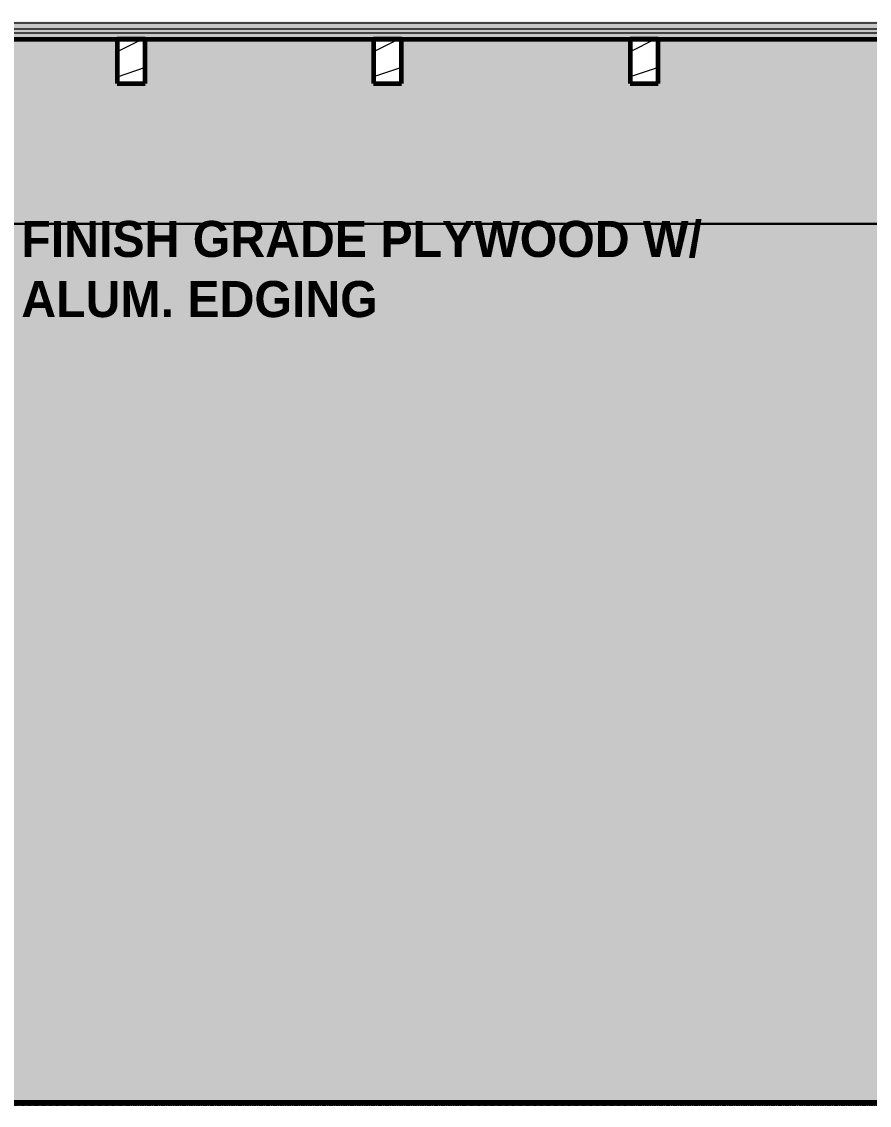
# Model space of a CAD drawing. Header units: inches. Extents: x -3547 to 717, y -19 to 229.
# Drawn here: x -2926.8 to -2821, y 0 to 135.2 of the extents above; entities that cross this region are included whole.
import ezdxf

# ---------------------------------------------------------------- set-up
doc = ezdxf.new("R2010")
doc.units = ezdxf.units.IN
doc.header["$MEASUREMENT"] = 0
doc.linetypes.add('Grid Line 1_2_', pattern=[0.875, 0.5, -0.125, 0.125, -0.125])
for name, color, linetype, lineweight in [('0-1', 7, 'Continuous', 5), ('0-2', 250, 'Continuous', 9), ('A-CLNG-1', 7, 'Continuous', 18), ('A-FLOR-1', 31, 'Continuous', 5), ('A-FLOR-2', 8, 'Continuous', 5), ('A-FLOR-3', 7, 'Continuous', 18), ('A-FLOR-4', 10, 'Continuous', 60), ('A-FLOR-LEVL-1', 51, 'Grid Line 1_2_', 9), ('A-FLOR-MCUT-1', 7, 'Continuous', 18), ('A-FLOR-PATT-1', 250, 'Continuous', 9), ('A-FLOR-PATT-2', 253, 'Continuous', 9), ('G-ANNO-TEXT', 231, 'Continuous', 9), ('I-WALL', 2, 'Continuous', 18), ('I-WALL-1', 2, 'Continuous', 5), ('S-BEAM', 12, 'Continuous', 9), ('S-BEAM-2', 10, 'Continuous', 60)]:
    doc.layers.add(name, color=color, linetype=linetype, lineweight=lineweight)
doc.styles.add('Century Gothic_B', font='GOTHICB.TTF', dxfattribs={"height": 4.5})
pattern_1 = [(0, (0, 0), (0, 2.399), []), (315, (0, 0), (2.3985062, 0), [3.393, -3.393]), (45, (0, 0), (2.3985062, 0), [3.393, -3.393])]
pattern_2 = [(216.87, (3.199, 7.997), (23.9897714, 15.99364286), [3.998, -35.986]), (206.565, (7.997, 5.598), (-7.9970807, -7.996619), [8.941, -8.941]), (198.435, (7.997, 1.599), (-15.9938446, -7.9970983), [5.058, -20.23])]

# ---------------------------------------------------------------- blocks, each defined once
blk = doc.blocks.new('CTR - 1st Phase - Shell_rvt-1-INTERIOR ELEVATION - CORRIDOR WEST _103_W_ - 1ST FLOOR -  EAST WALL')
at = {"layer": 'A-FLOR-1'}
h = blk.add_hatch(color=256, dxfattribs=at)
h.paths.add_polyline_path([(-2847.37, 110), (-2785.47, 110), (-2785.47, 127.5), (-2786.87, 127.5), (-2786.87, 133), (-2815.37, 133), (-2815.37, 127.5), (-2818.87, 127.5), (-2818.87, 133), (-2847.37, 133), (-2847.37, 127.5), (-2850.87, 127.5), (-2850.87, 133), (-2879.37, 133), (-2879.37, 127.5), (-2882.87, 127.5), (-2882.87, 133), (-2911.37, 133), (-2911.37, 127.5), (-2914.87, 127.5), (-2914.87, 133), (-2943.37, 133), (-2943.37, 127.5), (-2946.87, 127.5), (-2946.87, 133), (-2975.37, 133), (-2975.37, 127.5), (-2978.87, 127.5), (-2978.87, 133), (-3007.37, 133), (-3007.37, 127.5), (-3010.87, 127.5), (-3010.87, 133), (-3039.37, 133), (-3039.37, 129), (-3025.11, 129), (-3025.11, 110), (-2850.87, 110)], flags=0)
h.paths.add_polyline_path([(-3042.87, 129), (-3042.87, 133), (-3043.57, 133), (-3043.57, 129)], flags=0)
at = {"layer": 'A-FLOR-2'}
blk.add_hatch(color=256, dxfattribs=at).paths.add_polyline_path([(-3050.86, 133.75), (-2474.75, 133.76), (-2474.75, 134.25), (-3498.94, 134.25), (-3498.94, 133.75), (-3082.86, 133.75)], flags=0)
at = {"layer": 'A-FLOR-PATT-1'}
h = blk.add_hatch(dxfattribs=at)
h.set_pattern_fill('FP_2', color=256, style=0, pattern_type=2)
h.set_pattern_definition(pattern_1)
h.paths.add_polyline_path([(-2478.75, 135), (-2474.75, 135), (-2474.75, 135.2), (-3498.94, 135.2), (-3498.94, 135), (-2480.75, 135)], flags=0)
h = blk.add_hatch(dxfattribs=at)
h.set_pattern_fill('FP_2', color=256, style=0, pattern_type=2)
h.set_pattern_definition(pattern_1)
h.paths.add_polyline_path([(-3104.2, 133), (-2474.75, 133), (-2474.75, 133.75), (-3498.94, 133.75), (-3498.94, 133), (-3114.87, 133)], flags=0)
h = blk.add_hatch(dxfattribs=at)
h.set_pattern_fill('FP_1', color=256, style=0, pattern_type=2)
h.set_pattern_definition([(135, (0, 0), (-2.1213203, -2.1213203), [])])
h.paths.add_polyline_path([(-2602.77, 0), (-2474.75, 0), (-2474.75, 0.37), (-3498.94, 0.37), (-3498.94, 0), (-2644.75, 0)], flags=0)
at = {"layer": 'A-FLOR-PATT-2'}
h = blk.add_hatch(dxfattribs=at)
h.set_pattern_fill('FP_3', color=256, style=0, pattern_type=2)
h.set_pattern_definition([(0, (0, 0), (7.68, 1.92), [0.634, -5.126, 0.634, -5.126, -30.72]), (0, (0, 0), (7.68, 1.92), [-11.52, 0.634, -10.886, 0.634, -5.126, -13.44]), (0, (0, 0), (7.68, 1.92), [-28.8, 0.634, -3.206, 0.634, -8.966]), (120, (2.88, 0.96), (-5.5027688, 5.6910751), [0.634, -5.126, 0.634, -5.126, -30.72]), (120, (2.88, 0.96), (-5.5027688, 5.6910751), [-11.52, 0.634, -10.886, 0.634, -5.126, -13.44]), (120, (2.88, 0.96), (-5.5027688, 5.6910751), [-28.8, 0.634, -3.206, 0.634, -8.966]), (240, (3.84, 4.8), (-2.1772312, -7.6110751), [0.634, -5.126, 0.634, -5.126, -30.72]), (240, (3.84, 4.8), (-2.1772312, -7.6110751), [-11.52, 0.634, -10.886, 0.634, -5.126, -13.44]), (240, (3.84, 4.8), (-2.1772312, -7.6110751), [-28.8, 0.634, -3.206, 0.634, -8.966])])
h.paths.add_polyline_path([(-3043.57, 134.25), (-2474.75, 134.26), (-2474.75, 135), (-3498.94, 135), (-3498.94, 134.25), (-3050.86, 134.25)], flags=0)
at = {"layer": 'A-CLNG-1'}
blk.add_line((-3025.11, 110), (-2785.47, 110), dxfattribs=at)
at = {"layer": 'A-FLOR-3'}
blk.add_line((-2785.47, 110), (-3025.11, 110), dxfattribs=at)
at = {"layer": 'A-FLOR-4'}
for p, q in [((-3498.94, 133), (-2474.75, 133)), ((-2474.75, 0.37), (-3498.94, 0.37))]:
    blk.add_line(p, q, dxfattribs=at)
at = {"layer": 'A-FLOR-MCUT-1'}
for p, q in [((-2474.75, 135), (-3498.94, 135)), ((-2474.75, 134.25), (-3498.94, 134.25)), ((-2474.75, 133.75), (-3498.94, 133.75)), ((-2474.75, 0), (-3498.94, 0))]:
    blk.add_line(p, q, dxfattribs=at)
blk = doc.blocks.new('LVL-Laminated Veneer Lumber - 4X6 S_ PINE - NO_ 1-V13-INTERIOR ELEVATION - CORRIDOR WEST _103_W_ - 1ST FLOOR -  EAST WALL')
at = {"layer": 'S-BEAM'}
h = blk.add_hatch(dxfattribs=at)
h.set_pattern_fill('FP_6', color=256, style=0, pattern_type=2)
h.set_pattern_definition(pattern_2)
h.paths.add_polyline_path([(-2911.37, 127.5), (-2911.37, 133), (-2914.87, 133), (-2914.87, 127.5)], flags=0)
at = {"layer": 'S-BEAM-2'}
for p, q in [((-2911.37, 133), (-2914.87, 133)), ((-2914.87, 133), (-2914.87, 127.5)), ((-2911.37, 127.5), (-2911.37, 133)), ((-2914.87, 127.5), (-2911.37, 127.5))]:
    blk.add_line(p, q, dxfattribs=at)
blk = doc.blocks.new('LVL-Laminated Veneer Lumber - 4X6 S_ PINE - NO_ 1-V14-INTERIOR ELEVATION - CORRIDOR WEST _103_W_ - 1ST FLOOR -  EAST WALL')
at = {"layer": 'S-BEAM'}
h = blk.add_hatch(dxfattribs=at)
h.set_pattern_fill('FP_6', color=256, style=0, pattern_type=2)
h.set_pattern_definition(pattern_2)
h.paths.add_polyline_path([(-2882.87, 127.5), (-2879.37, 127.5), (-2879.37, 133), (-2882.87, 133), (-2882.87, 127.65)], flags=0)
at = {"layer": 'S-BEAM-2'}
for p, q in [((-2879.37, 133), (-2882.87, 133)), ((-2882.87, 133), (-2882.87, 127.5)), ((-2879.37, 127.5), (-2879.37, 133)), ((-2882.87, 127.5), (-2879.37, 127.5))]:
    blk.add_line(p, q, dxfattribs=at)
blk = doc.blocks.new('LVL-Laminated Veneer Lumber - 4X6 S_ PINE - NO_ 1-V15-INTERIOR ELEVATION - CORRIDOR WEST _103_W_ - 1ST FLOOR -  EAST WALL')
at = {"layer": 'S-BEAM'}
h = blk.add_hatch(dxfattribs=at)
h.set_pattern_fill('FP_6', color=256, style=0, pattern_type=2)
h.set_pattern_definition(pattern_2)
h.paths.add_polyline_path([(-2847.37, 127.5), (-2847.37, 133), (-2850.87, 133), (-2850.87, 127.5)], flags=0)
at = {"layer": 'S-BEAM-2'}
for p, q in [((-2847.37, 133), (-2850.87, 133)), ((-2850.87, 133), (-2850.87, 127.5)), ((-2847.37, 127.5), (-2847.37, 133)), ((-2850.87, 127.5), (-2847.37, 127.5))]:
    blk.add_line(p, q, dxfattribs=at)
blk = doc.blocks.new('CTR - 1st Phase - Structure_rvt-1-INTERIOR ELEVATION - CORRIDOR WEST _103_W_ - 1ST FLOOR -  EAST WALL')
at = {"layer": '0-2'}
for name in ['LVL-Laminated Veneer Lumber - 4X6 S_ PINE - NO_ 1-V13-INTERIOR ELEVATION - CORRIDOR WEST _103_W_ - 1ST FLOOR -  EAST WALL', 'LVL-Laminated Veneer Lumber - 4X6 S_ PINE - NO_ 1-V14-INTERIOR ELEVATION - CORRIDOR WEST _103_W_ - 1ST FLOOR -  EAST WALL', 'LVL-Laminated Veneer Lumber - 4X6 S_ PINE - NO_ 1-V15-INTERIOR ELEVATION - CORRIDOR WEST _103_W_ - 1ST FLOOR -  EAST WALL']:
    blk.add_blockref(name, (0, 0), dxfattribs=at)

msp = doc.modelspace()

# ---------------------------------------------------------------- hatches: boundary and pattern name
at = {"layer": 'I-WALL-1'}
for points in [[(-2920.76124, 0.375), (-2920.76124, 109.875), (-3025.10521, 109.875), (-3025.10521, 0.375), (-2986.84351, 0.375)], [(-2911.88624, 0.375), (-2911.88624, 109.875), (-2920.76124, 109.875), (-2920.76124, 0.375)], [(-2911.88624, 0.375), (-2784.69874, 0.375), (-2784.69874, 105.075), (-2794.89874, 105.075), (-2794.89874, 105.825), (-2784.69874, 105.825), (-2784.69874, 109.875), (-2911.88624, 109.875)]]:
    msp.add_hatch(color=256, dxfattribs=at).paths.add_polyline_path(points, flags=0)

# ---------------------------------------------------------------- linework, layer by layer
at = {"layer": 'A-FLOR-LEVL-1'}
msp.add_line((-3547.29874, 0), (-2426.3971, 0), dxfattribs=at)
at = {"layer": 'I-WALL'}
msp.add_line((-2784.69874, 109.875), (-3025.10521, 109.875), dxfattribs=at)

# ---------------------------------------------------------------- block references
at = {"layer": '0-1'}
for name in ['CTR - 1st Phase - Shell_rvt-1-INTERIOR ELEVATION - CORRIDOR WEST _103_W_ - 1ST FLOOR -  EAST WALL', 'CTR - 1st Phase - Structure_rvt-1-INTERIOR ELEVATION - CORRIDOR WEST _103_W_ - 1ST FLOOR -  EAST WALL']:
    msp.add_blockref(name, (0, 0), dxfattribs=at)

# ---------------------------------------------------------------- texts
at = {"layer": 'G-ANNO-TEXT', "char_height": 4.5, "attachment_point": 1, "style": 'Century Gothic_B'}
for s, insert, width in [('FINISH GRADE PLYWOOD W/', (-2926.81663, 110.33826), 104.232), ('ALUM. EDGING', (-2926.81663, 102.83826), 55.752)]:
    msp.add_mtext(s, dxfattribs=dict(at, insert=insert, width=width))

doc.saveas('drawing.dxf')
